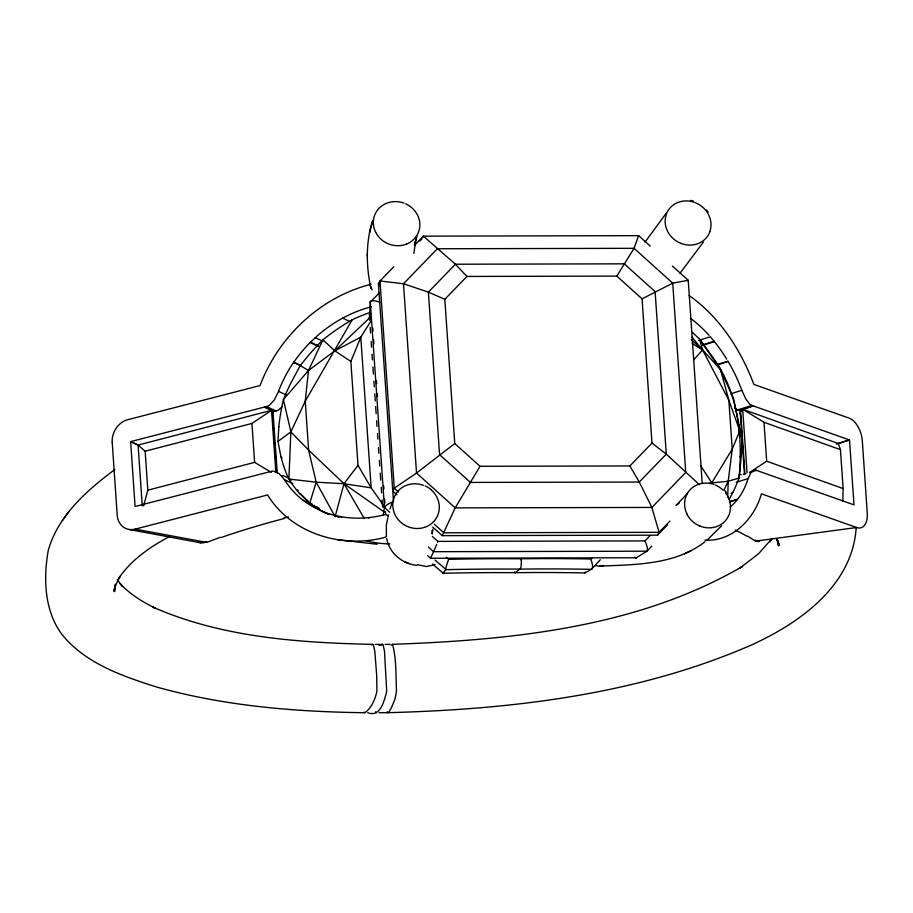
<?xml version="1.0" encoding="UTF-8"?>
<svg xmlns="http://www.w3.org/2000/svg" width="913" height="913" viewBox="0 0 913 913"><rect width="100%" height="100%" fill="white"/><g stroke="black" fill="none" stroke-linecap="round" stroke-linejoin="round"><path stroke-width="1.37" d="M692.043 332.092A112.082 14.517 47.3 0 1 699.426 338.94L703.581 344.612A99.175 2.91 54.8 0 1 712.791 357.291C738.172 391.814 742.897 436.437 739.051 478.035A86.632 18.214 -77 0 1 733.767 490.635L729.167 499.388M842.859 501.305L843.121 488.592L840.439 449.664L838.237 443.478L742.691 409.241L747.062 472.729M369.514 317.541L370.313 302.112L379.112 293.119M727.718 496.763L728.209 481.254L732.226 449.139L728.859 400.248L720.517 369.548L699.449 338.963L702.611 349.976L728.859 400.248L739.792 430.856L742.178 440.374L741.242 455.131L739.987 456.82M370.929 288.462C366.079 266.105 365.565 242.424 372.721 220.489L369.468 232.883M352.156 319.778A112.082 44.246 -43.2 0 0 322.905 339.796L317.416 345.479A99.175 33.267 -52.6 0 0 306.14 358.216L300.229 365.577L290.437 383.848A86.621 29.148 -64 0 0 283.418 399.586L290.87 431.872L288.885 479.063A86.632 47.933 74.4 0 0 297.912 491.628L309.712 503.36L316.457 508.005A99.175 63.978 63.8 0 0 329.057 514.51M384.966 507.308L371.169 487.839L344.007 483.719L316.195 482.178L288.885 479.063A83.186 38.414 87.7 0 1 280.839 456.192L277.986 441.424L278.83 426.85M413.874 253.46L415.917 239.457L414.799 243.691L416.956 236.205M350.854 361.48L334.854 350.809L322.917 339.819L308.503 370.484L305.25 401.206L308.617 450.098L316.195 482.178L335.094 516.712L344.007 483.719L357.999 465.31L350.854 361.48L360.795 337.137L371.249 320.589M738.64 427.41L738.937 424.705M740.078 413.954L740.511 409.914L753.316 405.943L738.902 410.451M856.166 528.171C852.091 586.112 799.274 623.328 750.817 645.286C636.875 694.816 510.938 709.469 387.751 712.676L379.1 712.745M383.152 515.537L384.453 507.445L370.313 302.112M432.933 529.175L432.214 534.082L431.997 530.43M430.411 558.014L430.571 557.375M272.462 413.669L273.01 410.976L264.542 407.05L274.026 411.501L275.977 410.998A10.728 8.788 -64.8 0 0 278.933 409.675L282.277 406.536M388.413 514.966L386.347 525.009L386.393 536.616M143.615 506.007L147.826 490.178L145.144 451.239L138.091 445.065L130.627 441.607L135.101 506.498L270.956 471.439A10.716 8.788 -64.8 0 1 273.934 471.211L279.195 473.653L284.457 479.656A104.413 85.594 -64.8 0 0 303.082 500.233L312.223 504.444M309.712 503.36L316.195 482.178M389.977 509.077L392.191 502.515M432.317 536.388L437.863 541.386L437.567 542.208M730.092 501.602L737.624 499.251A104.413 58.946 72.6 0 0 748.055 478.606L750.977 472.58L754.309 470.127A10.716 6.049 72.6 0 1 756.386 470.343L853.986 504.866L849.524 439.975L751.924 405.44A10.728 6.06 72.6 0 1 749.733 404.128L745.818 398.981L741.835 390.308A104.847 59.197 72.6 0 0 728.14 361.48L717.013 364.96M436.756 544.365L433.641 551.6M739.792 430.856L732.226 449.139L711.763 482.886L709.002 483.445M371.34 306.836A138.023 113.155 -64.8 0 0 342.649 318.158A134.713 110.439 -64.8 0 0 317.37 335.756L310.18 342.523A123.483 101.24 -64.8 0 0 295.378 359.962L293.598 362.472A104.847 85.948 -64.8 0 0 278.568 391.357L274.254 400.042L269.449 405.224A10.728 8.788 -64.8 0 1 266.493 406.547L130.627 441.607L138.924 445.51M636.372 557.752L430.525 558.254L433.584 551.692L646.929 551.201L636.304 557.786M277.986 441.424L290.87 431.872L305.25 401.206L352.167 319.755A120.516 60.041 -36.9 0 1 369.993 312.474M723.906 490.224L728.209 481.254L739.051 478.035A83.186 7.818 -88.2 0 0 741.242 455.153M584.799 572.805L585.347 572.006M422.514 237.745L423.392 236.147L638.655 235.657L650.261 246.111M432.762 527.109L442.257 535.657L455.188 507.879L480.01 466.292L629.879 465.95L651.996 443.09L642.067 298.848L616.811 276.103L466.942 276.445L444.814 299.293L454.754 443.547L480.01 466.292M638.37 236.193L638.655 235.657L634.044 248.313L616.811 276.103M687.934 280.827L688.219 280.291L672.402 266.048M442.257 535.657L657.52 535.166L659.083 532.325L669.937 521.106M771.77 538.624L769.91 541.831L771.919 538.624L758.692 553.609L739.713 568.251L742.566 566.368C637.479 627.573 511.839 640.047 392.544 644.327L391.129 645.217M114.89 469.499C86.94 490.327 58.033 515.594 48.275 550.379C43.276 578.328 44.281 610.58 61.799 634.261C85.092 663.317 122.045 676.008 156.283 686.918C223.993 705.989 294.682 711.809 364.778 712.722C371.066 708.614 374.855 699.94 376.635 692.625A9.86 2.157 -89.6 0 0 376.909 690.125L376.704 675.586L374.821 651.3L373.394 645L372.39 644.316L371.226 644.898M666.216 213.22L644.989 242.196M69.023 511.542L62.426 520.536M703.352 242.15L680.002 273.227M687.557 493.351L676.099 505.368L679.215 502.789L677.48 504.181M370.781 316.765L334.854 350.809L308.503 370.484L283.418 399.586A83.186 31.772 -77.5 0 0 278.819 426.85M721.532 525.877L706.605 540.576M693.732 359.733L702.611 349.976L692.008 337.171M600.286 559.737L591.624 569.096M592.195 557.603L590.882 558.996A365.622 54.004 -2.4 0 0 521.232 558.779A365.634 55.476 -1.2 0 0 448.74 559.315L446.297 557.238M393.8 266.722L379.991 280.999L378.427 283.84L393.492 501.42M414.513 245.323L423.392 236.147L455.404 264.222L466.942 276.445M380.401 281.797L378.427 283.84L379.58 285.678M419.854 241.032L421.829 239.001M649.759 535.897L644.909 540.907L437.863 541.386M657.52 535.166L667.38 524.975M646.872 551.247L651.756 546.202M381.292 644.92L382.307 644.338L383.186 645.023L384.499 651.323L386.656 690.148A9.86 1.894 89.9 0 1 386.439 692.647C383.916 701.321 380.561 717.492 367.642 712.745M704.984 541.786C675.346 564.907 635.311 564.633 599.647 566.117L594.945 565.649M454.754 443.547L416.522 473.048L394.256 488.17L392.693 491.023L396.904 494.823M145.144 451.239L251.931 423.427L271.572 410.314L275.84 472.386M749.447 472.614L766.68 461.202L843.121 488.592M169.316 536.604C149.812 547.115 130.696 560.205 118.302 578.968L120.231 576.206L116.339 583.692L113.965 591.156L115.369 584.331L114.547 591.692L114.49 588.965M642.067 298.848L672.71 283.133L688.219 280.291L702.2 483.217M334.854 350.809L360.795 337.137L371.169 487.839L357.999 465.31M731.073 493.317L732.922 492.415M684.476 553.792L690.856 550.779M435.022 564.702L426.303 566.528L417.435 564.645M220.421 537.289L206.703 542.379L135.135 529.141A19.515 16 -64.8 0 1 117.195 515.023L112.231 442.451M698.833 340.378L710.348 336.771L714.4 341.61A123.483 69.719 72.6 0 1 726.622 358.992L726.691 359.129M702.679 344.886L714.183 341.291M702.565 345.308L714.4 341.61M716.42 364.789L727.935 361.183M730.64 393.811L741.835 390.308M734.623 407.997L735.319 408.636A10.728 6.06 72.6 0 0 737.51 409.96L751.924 405.44M836.422 444.083L849.524 439.975L838.237 443.478M743.285 474.44L745.91 473.619M749.835 472.386L756.386 470.343M736.209 482.315L748.055 478.606M729.921 501.762L737.453 499.411L736.437 500.678A123.483 69.719 72.6 0 1 730.103 507.08M603.607 565.478L599.647 566.117M371.112 284.251C320.337 296.987 278.305 336.874 260.057 385.56L127.603 419.74A19.515 16 -64.8 0 0 112.196 442.463M739.268 474.806L739.895 474.634A10.716 6.049 72.6 0 1 741.242 474.657M283.578 518.207L288.531 516.906M271.572 410.314L138.091 445.065L142.268 505.734M272.93 410.998L277.278 473.048M147.826 490.178L254.613 462.366L271.275 472.352M135.135 529.141L267.589 494.949C291.509 533.991 342.66 549.09 385.651 537.141M381.976 644.418L378.781 644.92L382.615 644.395M689.155 295.561C719.775 317.085 740.751 349.862 753.91 384.441L849.067 418.108A19.515 11.024 72.6 0 1 862.306 440.762L867.282 513.323A19.515 11.024 72.6 0 1 856.599 527.52L755.428 541.124L747.553 536.091M728.209 481.254L711.763 482.886L700.728 465.687M390.056 644.35L385.092 644.384M380.139 644.395L375.209 644.384M704.882 540.165C732.454 541.82 754.389 518.812 761.442 493.83L856.599 527.497M372.744 644.373C298.471 642.718 221.768 637.422 152.928 607.134L156.032 608.56C142.907 602.124 130.137 594.42 120.128 583.612L122.525 586.488L117.229 579.664M337.525 539.697L377.172 544.262M388.014 515.617L385.64 514.498A141.789 116.236 -64.8 0 1 368.019 517.648A135.991 111.489 -64.8 0 1 340.184 516.541L334.295 515.252A135.991 111.489 -64.8 0 1 322.084 511.246M129.201 529.494L200.837 542.87M416.773 565.387C402.416 563.812 389.212 553.141 386.724 538.544M316.457 508.005L319.208 508.552L318.375 508.073M690.525 200.426L693.469 201.111M737.51 409.96L741.276 411.295M740.569 409.937L744.882 473.402M742.691 409.241L763.998 422.274L840.439 449.664M404.265 561.598L409.127 563.583M444.814 299.293L428.38 292.137L403.489 283.749L379.991 280.999L394.256 488.17L398.479 491.97M342.649 318.158L350.432 321.81M315.247 337.673L322.825 341.234M310.443 342.204L318.26 345.879M310.18 342.523L318.181 346.289M293.838 362.176L301.416 365.736M293.598 362.472L301.164 366.022M278.568 391.357L286.362 395.021M266.493 406.547L275.977 410.998M368.019 517.648L369.16 518.185M284.457 479.656L292.674 483.525M340.184 516.541L341.713 517.26M334.295 515.252L339.031 517.477M321.787 511.075L325.211 512.684M325.519 512.855L327.116 513.574M328.178 514.11L328.942 514.43M308.993 502.664L311.778 504.102M364.778 712.722L364.127 712.094M316.663 507.012L317.85 507.696M316.297 506.852L317.45 507.525M313.81 505.414L314.643 505.905M300.229 365.577L308.503 370.484M692.202 343.55L702.611 349.976L720.517 369.548M299.43 493.397L301.267 494.412M376.236 712.756L375.483 711.752M290.87 431.872L308.617 450.098L344.007 483.719L384.225 511.965M313.616 505.448L314.517 506.11A123.483 101.24 -64.8 0 0 318.591 508.895M392.544 644.327C396.459 658.901 395.786 674.912 396.459 690.08A9.86 1.621 89.3 0 1 396.299 692.579L394.861 699.438L391.289 707.963L388.584 712.448L387.751 712.676L387.101 711.661M288.679 478.115L283.418 475.673A10.716 8.788 -64.8 0 0 281.466 475.696M303.356 500.392L305.147 501.728A123.483 101.24 -64.8 0 0 321.787 511.052M651.996 443.09L666.296 454.126L699.347 484.655M311.664 504.022L310.192 502.823M432.614 564.108L443.056 573.113L445.806 569.678A357.554 52.943 -1.2 0 1 520.056 569.119A357.554 51.47 -2.4 0 1 591.27 569.347L585.028 572.965A334.341 48.138 -2.4 0 0 515.514 572.691A334.341 49.507 -1.2 0 0 443.033 573.284M435.079 560.114L445.864 569.427M434.326 524.256L443.821 532.804L659.083 532.325L651.882 507.434L639.271 482.053L629.879 465.95M384.441 507.502L389.668 512.204M428.334 547.024L433.561 551.726M427.558 555.583L430.525 558.254M691.221 339.579L702.611 349.976M289.478 478.811L291.03 480.398M709.081 335.345L708.659 334.888A134.713 76.053 72.6 0 0 690.468 318.283M724.888 490.646L726.269 492.381M706.616 210.024L708.1 212.078M280.85 456.18L281.946 457.858M344.007 483.719L364.367 518.652M718.063 364.629L733.584 398.57A83.186 1.187 78.3 0 1 739.222 425.812L742.178 440.374M776.746 539.355L779.44 545.244L776.735 538.727L778.538 545.906L777.853 540.496M369.845 284.571L372.15 289.798M739.176 430.103L740.238 435.49M521.232 558.779L521.312 560.285M763.998 422.274L766.68 461.202M740.226 412.585L744.46 474.064M372.812 328.166L373.006 331.008M373.6 339.545L373.885 343.813M376.441 380.801L376.635 383.643M377.32 393.594L377.514 396.436M383.688 486.047L383.882 488.9M384.567 498.852L384.852 503.12M385.446 511.657L385.64 514.498M369.514 317.439L369.708 320.269M370.199 327.345L370.587 333.005M371.169 341.496L371.557 347.157M372.048 354.233L372.436 359.893M372.926 366.969L373.417 374.045M373.896 381.12L374.284 386.781M374.775 393.845L375.266 400.921M375.654 406.582L376.145 413.657M376.624 420.733L377.012 426.394M377.503 433.47L377.891 439.13M378.473 447.621L378.872 453.282M379.351 460.357L379.74 466.018M380.23 473.094L380.721 480.158M381.2 487.234L381.6 492.894M382.079 499.97L382.57 507.046M272.565 415.038L272.759 417.834M273.432 427.615L273.717 431.803M274.391 441.595L274.585 444.38M275.258 454.172L275.543 458.36M276.217 468.141L276.411 470.937M251.931 423.427L254.613 462.366M367.288 253.871L367.323 255.982M389.954 543.92A95.671 77.126 -15.2 0 1 365.942 540.758M221.448 537.415A329.981 75.916 -7.9 0 1 284.411 518.447M206.68 541.797A20.177 12.953 -72.4 0 1 198.418 541.98M308.149 501.111A89.588 70.324 -4.4 0 1 302.123 495.382M298.174 490.68A86.952 68.258 -4.4 0 1 297.592 489.916M369.114 314.7A117.64 104.196 47.3 0 1 370.735 314.129M735.319 530.076A329.981 86.678 2 0 1 746.857 536.159M759.502 541.204A20.177 6.459 75.6 0 1 755.336 540.051M370.815 319.618A8.343 3.093 19.9 0 1 369.366 317.496M636.019 557.969A8.343 2.511 67.6 0 1 634.638 557.192M644.863 541.01A8.137 2.442 67.6 0 1 647.055 551.475M370.039 302.009A8.137 3.013 19.9 0 1 379.717 302.237M384.19 507.56A8.137 1.826 -26.6 0 1 393.035 501.671M514.635 571.835A7.715 1.449 90 0 0 515.514 572.656L520.433 568.582A8.217 1.655 89.3 0 0 521.106 565.832A7.213 1.427 89.6 0 0 521.22 564.611A8.16 1.609 89.6 0 0 521.323 560.285M443.866 572.862A8.297 1.13 -70.6 0 1 443.398 573.398M445.738 569.735A8.171 1.05 -70.4 0 1 448.751 559.235M590.643 559.247A8.171 3.561 67.7 0 1 591.727 569.29M686.838 513.779A23.567 21.844 36.2 0 1 690.376 489.459A23.476 21.752 34.5 0 1 697.566 484.689A23.59 21.866 34.5 0 1 714.057 484.483M715.427 485.077A23.476 21.752 34.5 0 1 722.868 489.927M725.561 492.906A23.476 21.752 34.5 0 1 728.232 497.265M699.837 526.025A23.521 21.798 34.5 0 1 686.736 513.711M728.243 497.174A23.601 21.866 34.6 0 1 726.006 519.988L724.671 521.506A23.521 21.798 34.5 0 1 717.481 526.287A23.601 21.866 34.6 0 1 699.929 526.048M431.358 489.996A23.567 22.209 25.2 0 1 438.092 514.35A23.487 22.06 26.2 0 1 426.405 526.675A23.59 22.152 26 0 1 408.659 526.972A23.521 22.083 25.9 0 1 400.739 522.247L399.198 520.73A23.59 22.152 26 0 1 394.005 497.893A23.487 22.049 26.2 0 1 405.657 485.613A23.59 22.152 26 0 1 423.404 485.317M425.207 485.887A23.59 22.152 26 0 1 431.084 489.63M680.95 243.372A23.476 21.456 31.3 0 1 666.216 214.76M666.193 214.441A23.487 21.478 31 0 1 694.063 202.207M695.181 202.652A23.521 21.501 31.3 0 1 709.892 231.457M709.949 231.548A23.487 21.478 31 0 1 681.007 243.394M417.503 215A23.567 21.798 21.5 0 1 414 239.092A23.476 21.752 23.1 0 1 406.787 243.988M405.714 203.85A23.487 21.752 23.3 0 1 417.469 215.012M375.665 232.313A23.601 21.855 23.1 0 1 377.788 209.728L379.123 208.198A23.521 21.786 23.1 0 1 386.382 203.348A23.601 21.855 23.1 0 1 404.105 203.165M375.7 232.301A23.487 21.752 23.3 0 0 389.041 244.125A23.59 21.844 23.1 0 0 406.787 243.976M437.35 248.758L403.489 283.749L416.522 473.048L455.188 507.879L651.882 507.434L685.743 472.443L672.71 283.133L634.044 248.313L437.35 248.758M455.404 264.222L428.38 292.137L439.575 454.64L470.435 482.429L639.271 482.053L666.296 454.126L655.112 291.624L624.252 263.834L455.404 264.222"/></g></svg>
